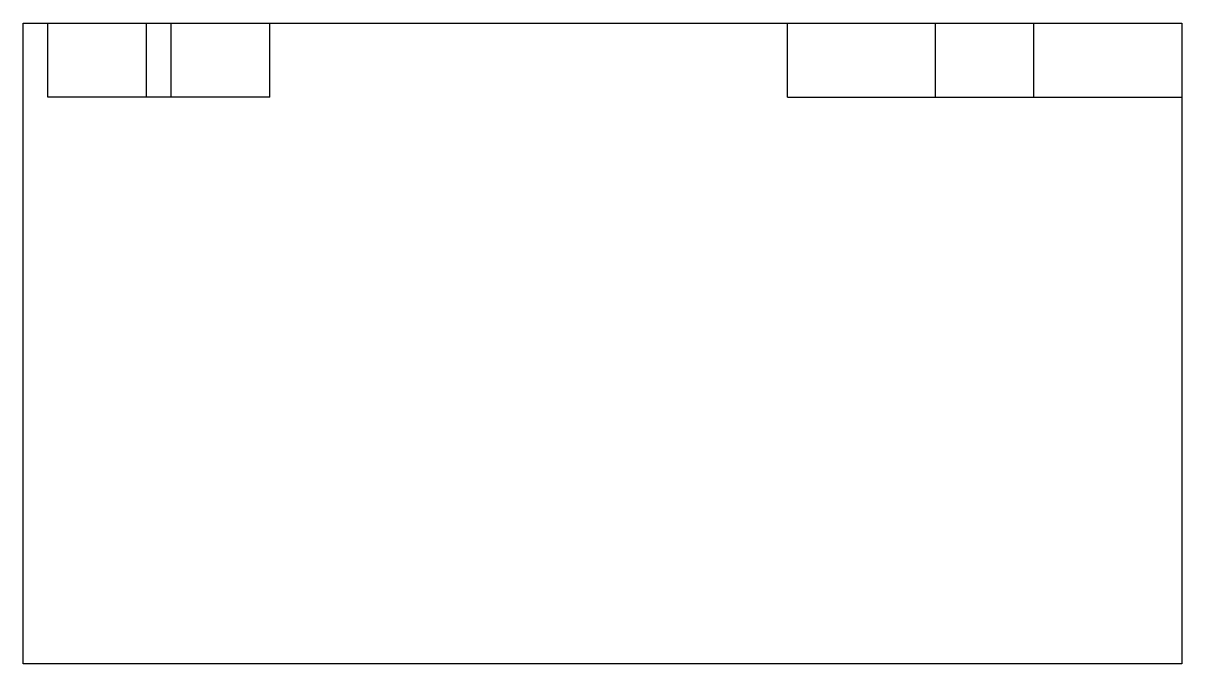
# Model space of a CAD drawing. Header units: inches. Extents: x 17.1 to 40.6, y 45.2 to 58.2.
import ezdxf

# ---------------------------------------------------------------- set-up
doc = ezdxf.new("R2010")
doc.units = ezdxf.units.IN
doc.header["$MEASUREMENT"] = 0

msp = doc.modelspace()

# ---------------------------------------------------------------- linework, layer by layer
for p, q in [((17.144, 58.236), (40.644, 58.236)), ((17.144, 45.236), (17.144, 58.236)), ((17.644, 56.736), (17.644, 58.236)), ((19.644, 56.736), (19.644, 58.236)), ((20.144, 56.736), (20.144, 58.236)), ((22.144, 56.736), (22.144, 58.236)), ((32.644, 56.736), (32.644, 58.236)), ((35.644, 58.236), (35.644, 56.736)), ((37.644, 56.736), (37.644, 58.236)), ((40.644, 58.236), (40.644, 45.236)), ((22.144, 56.736), (17.644, 56.736)), ((32.644, 56.736), (40.644, 56.736)), ((40.644, 45.236), (17.144, 45.236))]:
    msp.add_line(p, q)

doc.saveas('drawing.dxf')
